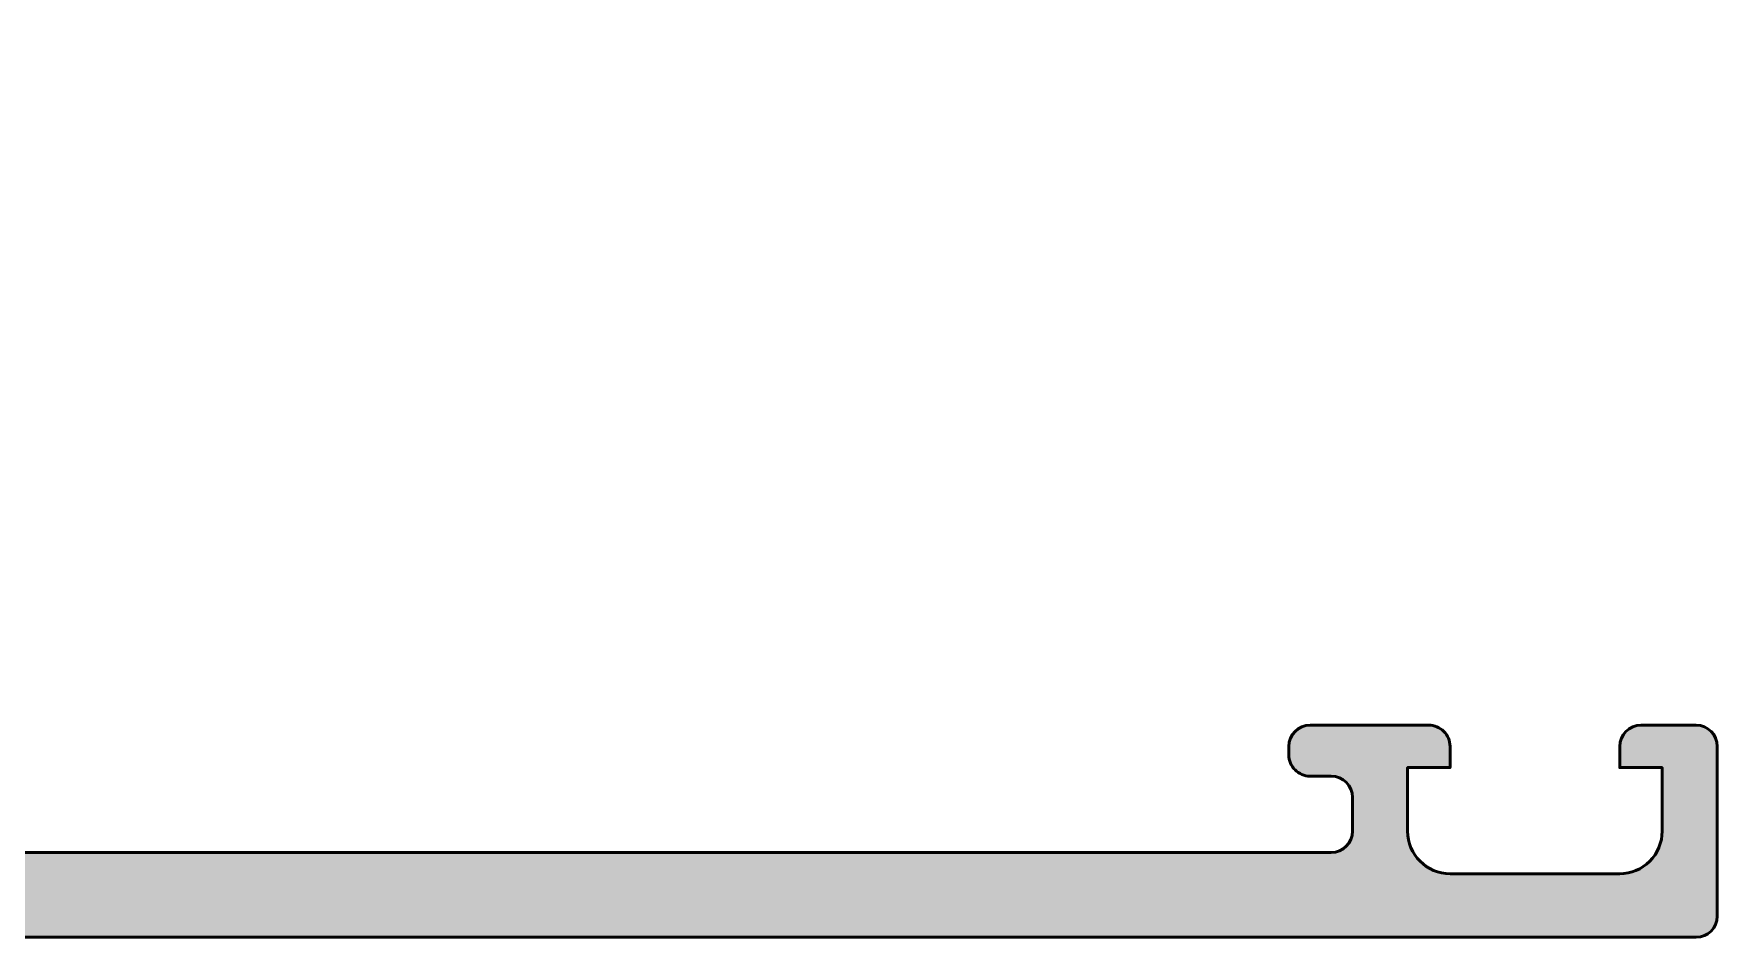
# Model space of a CAD drawing. Extents: x 0 to 81.5, y 0 to 75.
# Drawn here: x 41.81 to 81.5, y 0 to 21.3 of the extents above; entities that cross this region are included whole.
import ezdxf

# ---------------------------------------------------------------- set-up
doc = ezdxf.new("R2010")
doc.units = 0
doc.layers.add('0S-Alu contour', color=7, linetype='Continuous', lineweight=50)
doc.layers.add('0S-Alu hatch', color=252, linetype='Continuous', lineweight=25)

# ---------------------------------------------------------------- blocks, each defined once
blk = doc.blocks.new('361630__463A068F_282F_4DF1_8762_3C075D6FBDEC_')
at = {"layer": '0S-Alu hatch'}
h = blk.add_hatch(color=256, dxfattribs=at)
edge = h.paths.add_edge_path()
edge.add_line((0.4999389648442048, 15.49988043401231), (16.0000991821289, 15.49988043401254))
edge.add_line((16.0000991821289, 15.49988043401254), (16.00009918212845, 14.49991095159066))
edge.add_line((16.00009918212845, 14.49991095159066), (16.70008087158294, 13.79989874455918))
edge.add_line((16.70008087158294, 13.79989874455918), (17.30008697509768, 13.79989874455941))
edge.add_line((17.30008697509768, 13.79989874455941), (17.30008697509674, 15.39990484807504))
edge.add_ellipse((17.80009642438039, 15.39989539879139), major_axis=(-0.5000094493729326, 0), ratio=1, start_angle=270.0010827875266, end_angle=359.99891721236526, ccw=False)
edge.add_line((17.80008697509809, 15.89990484807503), (19.99999228644535, 15.89990484807504))
edge.add_ellipse((19.99999228644547, 15.39990484807514), major_axis=(-0.4999999999999006, 0), ratio=1, start_angle=180, end_angle=270.00000000001387, ccw=False)
edge.add_line((20.49999228644538, 15.39990484807514), (20.49999228644583, 8.799910951590391))
edge.add_line((20.49999228644583, 8.799910951590391), (17.30008697509767, 8.799910951590618))
edge.add_line((17.30008697509767, 8.799910951590618), (17.30008697509767, 9.599898744559368))
edge.add_line((17.30008697509767, 9.599898744559368), (16.70008087158112, 9.599898744559596))
edge.add_line((16.70008087158112, 9.599898744559596), (16.00009918212845, 8.38746588323238))
edge.add_line((16.00009918212845, 8.38746588323238), (16.00009918212889, 7.299910951590618))
edge.add_line((16.00009918212889, 7.299910951590618), (31.00000849914742, 7.299910951590845))
edge.add_ellipse((31.00000849914787, 6.799910951589481), major_axis=(-0.5000000000013644, 0), ratio=1, start_angle=180, end_angle=270.00000000005133, ccw=False)
edge.add_line((31.50000849914923, 6.799910951589481), (31.50000849914877, 1.000000000000227))
edge.add_arc((32.50000849914855, 1), 0.9999999999997797, 180, 269.9999999999874)
edge.add_line((32.50000849914833, 2.203e-13), (81, 2.274e-13))
edge.add_arc((80.99993251248235, 0.5000674875178674), 0.5000674920715906, 270.0077324561257, 359.992267543883)
edge.add_line((81.5, 0.5000000000003034), (81.5, 4.500000000000909))
edge.add_arc((80.99993251248326, 4.499932512483496), 0.5000674920706809, 0.0077324561169704, 89.99226754387429)
edge.add_line((81.00000000000092, 5.000000000000227), (79.69995117187545, 5.000000000000227))
edge.add_arc((79.69998807066463, 4.499963101210596), 0.5000369001510511, 90.00422797775568, 179.9957720222162)
edge.add_line((79.199951171875, 4.500000000000017), (79.199951171875, 4.000000000000227))
edge.add_line((79.199951171875, 4.000000000000227), (80.199951171875, 4.000000000000909))
edge.add_line((80.199951171875, 4.000000000000909), (80.19995117187455, 2.500000000000227))
edge.add_ellipse((79.19998814556868, 2.49996302630609), major_axis=(-0.9999630269894156, 0), ratio=1, start_angle=89.9978814850968, end_angle=180.0021185148806, ccw=False)
edge.add_line((79.19995117187545, 1.500000000000227), (75.199951171875, 1.500000000000454))
edge.add_ellipse((75.20002804158412, 2.500076869709573), major_axis=(-1.000076872663367, 0), ratio=1, start_angle=0.004403971451608868, end_angle=89.99559602863582, ccw=False)
edge.add_line((74.199951171875, 2.49999999999893), (74.19995117187545, 4.000000000000227))
edge.add_line((74.19995117187545, 4.000000000000227), (75.199951171875, 4.000000000000227))
edge.add_line((75.199951171875, 4.000000000000227), (75.19995117187455, 4.500000000000682))
edge.add_arc((74.70000864667804, 4.500057474803725), 0.499942528500235, 359.9934131155661, 450.006586884364)
edge.add_line((74.69995117187545, 5.000000000000227), (71.89996337890625, 5.000000000000454))
edge.add_arc((71.89996337890625, 4.500000000000454), 0.5, 90, 180)
edge.add_line((71.39996337890625, 4.500000000000454), (71.3999633789058, 4.300000000000409))
edge.add_arc((71.89996337890636, 4.300000000000977), 0.5000000000005685, 180, 270.0000000000912)
edge.add_line((71.89996337890716, 3.800000000000409), (72.39996337890715, 3.800000000000409))
edge.add_ellipse((72.39992827974152, 3.299964900834766), major_axis=(-0.5000351003975082, 0), ratio=1, start_angle=180.0040217857437, end_angle=269.9959782142177, ccw=False)
edge.add_line((72.89996337890716, 3.300000000000072), (72.8999633789067, 2.499996948242596))
edge.add_ellipse((72.39994681544727, 2.500013511702036), major_axis=(-0.5000165637337787, 0), ratio=1, start_angle=90.0018979697133, end_angle=179.9981020302675, ccw=False)
edge.add_line((72.39996337890625, 1.999996948242596), (41.09996948242542, 1.999996948242369))
edge.add_line((41.09996948242542, 1.999996948242369), (35.0615118617752, 2.432393580288135))
edge.add_ellipse((35.09996792191937, 3.431613265154766), major_axis=(-0.9999594227701347, 0), ratio=1, start_angle=0, end_angle=87.79599713641443, ccw=False)
edge.add_line((34.10000849914923, 3.431613265154766), (34.10000849914786, 10.10006547570015))
edge.add_ellipse((34.60000849914786, 10.10006547570083), major_axis=(-0.5, 0), ratio=1, start_angle=270.00000000010505, end_angle=360, ccw=False)
edge.add_line((34.60000849914695, 10.60006547570083), (35.50000849914797, 10.60006547570083))
edge.add_arc((35.50000849914829, 11.10006547570094), 0.5000000000001137, 269.9999999999633, 360)
edge.add_line((36.0000084991484, 11.10006547570094), (36.0000084991484, 12.50006700157949))
edge.add_ellipse((36.07884494569145, 12.76758759357261), major_axis=(-0.2788950563274364, 0), ratio=1, start_angle=-1.1645893740997053, end_angle=73.5801235805065, ccw=False)
edge.add_line((35.8000074991484, 12.773256001571), (35.8000074991484, 13.22685000157099))
edge.add_ellipse((36.07887559479156, 13.23251066104805), major_axis=(-0.2789255417371436, 0), ratio=1, start_angle=-73.57540544464467, end_angle=1.1628700728880972, ccw=False)
edge.add_line((36.00000849914839, 13.50005400157099), (36.00000849914839, 15.38006500157951))
edge.add_arc((35.7000084991484, 15.38006500157951), 0.2999999999999971, 0, 90)
edge.add_line((35.7000084991484, 15.68006500157951), (34.72003418010562, 15.68006500157951))
edge.add_arc((34.72003418010563, 15.38006500157951), 0.2999999999999971, 90.00000000000273, 180)
edge.add_line((34.42003418010563, 15.38006500157951), (34.42003418010561, 12.62006700157951))
edge.add_ellipse((34.30003418010584, 12.6200670015795), major_axis=(-0.1199999999997701, 0), ratio=1, start_angle=90.00000000000341, end_angle=180, ccw=False)
edge.add_line((34.30003418010585, 12.50006700157973), (30.00000849914749, 12.50006700157973))
edge.add_ellipse((30.00000849914761, 13.00006700157986), major_axis=(-0.5000000000001208, 0), ratio=1, start_angle=0, end_angle=89.99999999998619, ccw=False)
edge.add_line((29.50000849914749, 13.00006700157986), (29.50000849914842, 13.70006700157978))
edge.add_line((29.50000849914842, 13.70006700157978), (30.88150395677077, 16.09288732460732))
edge.add_arc((30.76188871449936, 16.16194721693099), 0.1381197846486993, 330.0000000003246, 450.0000000003213)
edge.add_line((30.76188871449859, 16.30006700157968), (23.99999991607984, 16.30006700158012))
edge.add_ellipse((23.99999991607987, 16.80006700158012), major_axis=(-0.5, 0), ratio=1, start_angle=0, end_angle=89.9999999999967, ccw=False)
edge.add_line((23.49999991607987, 16.80006700158012), (23.49999991607987, 17.50006449315436))
edge.add_arc((20.99999991607885, 17.50006449315436), 2.500000000001023, 0, 89.99999999999447)
edge.add_line((20.99999991607909, 20.00006449315538), (20.45414352416949, 20.00006449315561))
edge.add_arc((20.50247416544907, 19.50077037001323), 0.5016278224849609, 95.5288879489905, 243.3386633159684)
edge.add_line((20.27738571166992, 19.05247843358529), (21.22312545776276, 18.74763834569467))
edge.add_ellipse((21.00026875812812, 18.30006520285073), major_axis=(-0.4999868265937039, 0), ratio=1, start_angle=180.0002683879249, end_angle=243.530257476764, ccw=False)
edge.add_line((21.50025558471634, 18.30006754491551), (21.50025558471678, 18.00006449315559))
edge.add_ellipse((21.00027611238489, 18.0000439654875), major_axis=(-0.4999794727532967, 0), ratio=1, start_angle=89.99764760603819, end_angle=180.0023523941473, ccw=False)
edge.add_line((21.00025558471771, 17.5000644931556), (10.00025558471633, 17.5000644931556))
edge.add_ellipse((10.00023505704905, 18.00004396548785), major_axis=(-0.4999794727536519, 0), ratio=1, start_angle=-0.00235239414729449, end_angle=90.00235239397318, ccw=False)
edge.add_line((9.500255584716802, 18.00006449315665), (9.500255584715887, 18.30006754491433))
edge.add_ellipse((10.00024241130273, 18.30006520285091), major_axis=(-0.499986826592334, 0), ratio=1, start_angle=296.469742523199, end_angle=359.9997316120751, ccw=False)
edge.add_line((9.777385711668996, 18.74763834569376), (10.72312545776322, 19.05247843358575))
edge.add_arc((10.49803700398438, 19.50077037001353), 0.5016278224846809, 296.6613366840077, 444.4711120509884)
edge.add_line((10.54636764526411, 20.00006449315561), (8.365952360315987, 20.00006449315561))
edge.add_ellipse((8.365952360316127, 20.50006449315781), major_axis=(-0.5000000000022027, 0), ratio=1, start_angle=49.45571975771742, end_angle=89.99999999998369, ccw=False)
edge.add_arc((4.790756981381775, 16.32059347370718), 4.999999999996095, 49.45571975774107, 84.65077199038008)
edge.add_arc((5.238375369365016, 21.16194470850773), 0.13811978464796, 82.29756250574845, 209.9999999998356)
edge.add_line((5.118760127094449, 21.0928848161841), (6.500255584716356, 18.7000644931559))
edge.add_line((6.500255584716356, 18.7000644931559), (6.500255584716811, 18.00006449315514))
edge.add_ellipse((6.000255584716796, 18.00006449315561), major_axis=(-0.5000000000000142, 0), ratio=1, start_angle=89.99999999994787, end_angle=180, ccw=False)
edge.add_line((6.000255584716342, 17.50006449315559), (1.700229903759336, 17.5000644931556))
edge.add_ellipse((1.700229903759336, 17.62006449315581), major_axis=(-0.1200000000002035, 0), ratio=1, start_angle=0, end_angle=90, ccw=False)
edge.add_line((1.580229903759132, 17.62006449315581), (1.580229903759132, 20.3800624931558))
edge.add_arc((1.280229903759121, 20.38006249315581), 0.3000000000000114, 0, 90)
edge.add_line((1.280229903759121, 20.68006249315582), (0.3002555847163251, 20.68006249315582))
edge.add_arc((0.3002555847163393, 20.38006249315583), 0.2999999999999971, 90.00000000000273, 180)
edge.add_line((0.0002555847163421, 20.38006249315583), (0.0002555847163279, 18.50005149314731))
edge.add_ellipse((-0.0786115109268479, 18.23250815262437), major_axis=(-0.2789255417371463, 0), ratio=1, start_angle=178.837129927112, end_angle=253.5754054446433, ccw=False)
edge.add_line((0.2002565847163167, 18.22684749314731), (0.200256584716314, 17.77325349314728))
edge.add_ellipse((-0.0785808618267225, 17.76758508514892), major_axis=(-0.2788950563274233, 0), ratio=1, start_angle=106.4198764194912, end_angle=181.1645893740941, ccw=False)
edge.add_line((0.0002555847163136, 17.50006449315581), (-6.10351571737e-05, 15.99988043401324))
edge.add_arc((0.499915901461705, 15.99985737063117), 0.4999769371508228, 179.9973570092577, 270.0026429908678)
edge = h.paths.add_edge_path()
edge.add_ellipse((22.59999228644575, 13.99989874455922), major_axis=(-0.5000000000000071, 0), ratio=1, start_angle=270.0000000000008, end_angle=360, ccw=False)
edge.add_line((22.59999228644574, 14.49989874455923), (26.99999228644583, 14.49989874455946))
edge.add_ellipse((26.99999228644584, 13.99989874455946), major_axis=(-0.4999999999999947, 0), ratio=1, start_angle=180, end_angle=270.0000000000008, ccw=False)
edge.add_line((27.49999228644583, 13.99989874455946), (27.49999228644583, 9.599898744559368))
edge.add_ellipse((26.99999228644583, 9.599898744559368), major_axis=(-0.5, 0), ratio=1, start_angle=90, end_angle=180, ccw=False)
edge.add_line((26.99999228644583, 9.099898744559368), (22.59999228644574, 9.09989874455937))
edge.add_ellipse((22.59999228644574, 9.599898744559368), major_axis=(-0.4999999999999983, 0), ratio=1, start_angle=0, end_angle=90, ccw=False)
edge.add_line((22.09999228644574, 9.599898744559368), (22.09999228644574, 13.99989874455922))
at = {"layer": '0S-Alu contour', "color": 7}
for points in [[(5.118760127094449, 21.0928848161841), (6.500255584716356, 18.7000644931559), (6.500255584716811, 18.00006449315514)], [(1.280229903759121, 20.68006249315582), (0.3002555847163251, 20.68006249315582)], [(0.0002555847163421, 20.38006249315583), (0.0002555847163279, 18.50005149314731)], [(1.580229903759132, 17.62006449315581), (1.580229903759132, 20.3800624931558)], [(10.54636764526411, 20.00006449315561), (8.365952360315987, 20.00006449315561)], [(20.99999991607909, 20.00006449315538), (20.45414352416949, 20.00006449315561)], [(9.777385711668996, 18.74763834569376), (10.72312545776322, 19.05247843358575)], [(20.27738571166992, 19.05247843358529), (21.22312545776276, 18.74763834569467)], [(9.500255584716802, 18.00006449315665), (9.500255584715887, 18.30006754491433)], [(21.50025558471634, 18.30006754491551), (21.50025558471678, 18.00006449315559)], [(0.2002565847163167, 18.22684749314731), (0.200256584716314, 17.77325349314728)], [(0.0002555847163136, 17.50006449315581), (-6.10351571737e-05, 15.99988043401324)], [(6.000255584716342, 17.50006449315559), (1.700229903759336, 17.5000644931556)], [(21.00025558471771, 17.5000644931556), (10.00025558471633, 17.5000644931556)], [(23.49999991607987, 16.80006700158012), (23.49999991607987, 17.50006449315436)], [(30.76188871449859, 16.30006700157968), (23.99999991607984, 16.30006700158012)], [(17.80008697509809, 15.89990484807503), (19.99999228644535, 15.89990484807504)], [(29.50000849914749, 13.00006700157986), (29.50000849914842, 13.70006700157978), (30.88150395677077, 16.09288732460732)], [(0.4999389648442048, 15.49988043401231), (16.0000991821289, 15.49988043401254), (16.00009918212845, 14.49991095159066), (16.70008087158294, 13.79989874455918), (17.30008697509768, 13.79989874455941), (17.30008697509674, 15.39990484807504)], [(35.7000084991484, 15.68006500157951), (34.72003418010562, 15.68006500157951)], [(20.49999228644538, 15.39990484807514), (20.49999228644583, 8.799910951590391), (17.30008697509767, 8.799910951590618), (17.30008697509767, 9.599898744559368), (16.70008087158112, 9.599898744559596), (16.00009918212845, 8.38746588323238), (16.00009918212889, 7.299910951590618), (31.00000849914742, 7.299910951590845)], [(34.42003418010563, 15.38006500157951), (34.42003418010561, 12.62006700157951)], [(36.00000849914839, 13.50005400157099), (36.00000849914839, 15.38006500157951)], [(22.59999228644574, 14.49989874455923), (26.99999228644583, 14.49989874455946)], [(22.09999228644574, 9.599898744559368), (22.09999228644574, 13.99989874455922)], [(27.49999228644583, 13.99989874455946), (27.49999228644583, 9.599898744559368)], [(35.8000074991484, 12.773256001571), (35.8000074991484, 13.22685000157099)], [(34.30003418010585, 12.50006700157973), (30.00000849914749, 12.50006700157973)], [(36.0000084991484, 11.10006547570094), (36.0000084991484, 12.50006700157949)], [(34.60000849914695, 10.60006547570083), (35.50000849914797, 10.60006547570083)], [(34.10000849914923, 3.431613265154766), (34.10000849914786, 10.10006547570015)], [(26.99999228644583, 9.099898744559368), (22.59999228644574, 9.09989874455937)], [(31.50000849914923, 6.799910951589481), (31.50000849914877, 1.000000000000227)], [(74.69995117187545, 5.000000000000227), (71.89996337890625, 5.000000000000454)], [(81.00000000000092, 5.000000000000227), (79.69995117187545, 5.000000000000227)], [(71.39996337890625, 4.500000000000454), (71.3999633789058, 4.300000000000409)], [(74.199951171875, 2.49999999999893), (74.19995117187545, 4.000000000000227), (75.199951171875, 4.000000000000227), (75.19995117187455, 4.500000000000682)], [(79.199951171875, 4.500000000000017), (79.199951171875, 4.000000000000227), (80.199951171875, 4.000000000000909), (80.19995117187455, 2.500000000000227)], [(81.5, 0.5000000000003034), (81.5, 4.500000000000909)], [(71.89996337890716, 3.800000000000409), (72.39996337890715, 3.800000000000409)], [(72.89996337890716, 3.300000000000072), (72.8999633789067, 2.499996948242596)], [(72.39996337890625, 1.999996948242596), (41.09996948242542, 1.999996948242369), (35.0615118617752, 2.432393580288135)], [(79.19995117187545, 1.500000000000227), (75.199951171875, 1.500000000000454)], [(32.50000849914833, 2.203e-13), (81, 2.274e-13)]]:
    blk.add_lwpolyline(points, dxfattribs=at)
for centre, radius, start, end in [((5.238375369365016, 21.16194470850773), 0.13811978464796, 82.29756250574845, 209.9999999998356), ((4.790756981381775, 16.32059347370718), 4.999999999996095, 49.45571975774107, 84.65077199038008), ((0.3002555847163393, 20.38006249315583), 0.2999999999999971, 90.00000000000273, 180), ((1.280229903759121, 20.38006249315581), 0.3000000000000114, 0, 90), ((10.49803700398438, 19.50077037001353), 0.5016278224846809, 296.6613366840077, 84.47111205098845), ((20.50247416544907, 19.50077037001323), 0.5016278224849609, 95.5288879489905, 243.3386633159684), ((20.99999991607885, 17.50006449315436), 2.500000000001023, 0, 89.99999999999447), ((30.76188871449936, 16.16194721693099), 0.1381197846486993, 330.0000000003246, 90.00000000032128), ((0.499915901461705, 15.99985737063117), 0.4999769371508228, 179.9973570092577, 270.0026429908678), ((34.72003418010563, 15.38006500157951), 0.2999999999999971, 90.00000000000273, 180), ((35.7000084991484, 15.38006500157951), 0.2999999999999971, 0, 90), ((35.50000849914829, 11.10006547570094), 0.5000000000001137, 269.9999999999633, 0), ((71.89996337890625, 4.500000000000454), 0.5, 90, 180), ((74.70000864667804, 4.500057474803725), 0.499942528500235, 359.9934131155661, 90.00658688436407), ((79.69998807066463, 4.499963101210596), 0.5000369001510511, 90.00422797775568, 179.9957720222162), ((80.99993251248326, 4.499932512483496), 0.5000674920706809, 0.0077324561169704, 89.99226754387429), ((71.89996337890636, 4.300000000000977), 0.5000000000005685, 180, 270.0000000000912), ((32.50000849914855, 1), 0.9999999999997797, 180, 269.9999999999874), ((80.99993251248235, 0.5000674875178674), 0.5000674920715906, 270.0077324561257, 359.992267543883)]:
    blk.add_arc(centre, radius, start, end, dxfattribs=at)
at = {"layer": '0S-Alu contour', "color": 7, "extrusion": (0, 0, -1)}
for centre, radius, start, end in [((-8.365952360316127, 20.50006449315781), 0.5000000000022027, 270.0000000000163, 310.5442802422826), ((-10.00024241130273, 18.30006520285091), 0.499986826592334, 0.0002683879249072, 63.53025747680099), ((-21.00026875812812, 18.30006520285073), 0.4999868265937039, 116.469742523236, 179.9997316120751), ((0.0786115109268479, 18.23250815262437), 0.2789255417371463, 106.4245945553567, 181.162870072888), ((-6.000255584716796, 18.00006449315561), 0.5000000000000142, 180, 270.0000000000521), ((-10.00023505704905, 18.00004396548785), 0.4999794727536519, 269.9976476060268, 0.0023523941473428), ((-21.00027611238489, 18.0000439654875), 0.4999794727532967, 179.9976476058527, 270.0023523939618), ((0.0785808618267225, 17.76758508514892), 0.2788950563274233, 178.8354106259059, 253.5801235805088), ((-1.700229903759336, 17.62006449315581), 0.1200000000002035, 270, 0), ((-23.99999991607987, 16.80006700158012), 0.5, 270.0000000000033, 0), ((-17.80009642438039, 15.39989539879139), 0.5000094493729326, 0.0010827876347383, 89.99891721247337), ((-19.99999228644547, 15.39990484807514), 0.4999999999999006, 89.99999999998616, 180), ((-22.59999228644575, 13.99989874455922), 0.5000000000000071, 0, 89.9999999999992), ((-26.99999228644584, 13.99989874455946), 0.4999999999999947, 89.9999999999992, 180), ((-36.07887559479156, 13.23251066104805), 0.2789255417371436, 358.8371299271119, 73.57540544464473), ((-30.00000849914761, 13.00006700157986), 0.5000000000001208, 270.0000000000138, 0), ((-36.07884494569145, 12.76758759357261), 0.2788950563274364, 286.4198764194936, 1.164589374099741), ((-34.30003418010584, 12.6200670015795), 0.1199999999997701, 180, 269.9999999999966), ((-34.60000849914786, 10.10006547570083), 0.5, 0, 89.99999999989495), ((-22.59999228644574, 9.599898744559368), 0.4999999999999983, 270, 0), ((-26.99999228644583, 9.599898744559368), 0.5, 180, 270), ((-31.00000849914787, 6.799910951589481), 0.5000000000013644, 89.99999999994868, 180), ((-72.39992827974152, 3.299964900834766), 0.5000351003975082, 90.00402178578231, 179.9959782142563), ((-35.09996792191937, 3.431613265154766), 0.9999594227701347, 272.2040028635856, 0), ((-72.39994681544727, 2.500013511702036), 0.5000165637337787, 180.0018979697325, 269.9981020302867), ((-75.20002804158412, 2.500076869709573), 1.000076872663367, 270.0044039713642, 359.9955960285484), ((-79.19998814556868, 2.49996302630609), 0.9999630269894156, 179.9978814851194, 270.0021185149032)]:
    blk.add_arc(centre, radius, start, end, dxfattribs=at)
blk = doc.blocks.new('368930__B2212EEB_E4FB_4ADD_A6A2_3C9EDC993EF5_')
at = {"layer": '0S-Alu contour', "color": 7}
blk.add_blockref('361630__463A068F_282F_4DF1_8762_3C075D6FBDEC_', (0, 0), dxfattribs=at)

msp = doc.modelspace()

# ---------------------------------------------------------------- block references
at = {"layer": '0S-Alu contour', "color": 7}
msp.add_blockref('368930__B2212EEB_E4FB_4ADD_A6A2_3C9EDC993EF5_', (0, 0), dxfattribs=at)

doc.saveas('drawing.dxf')
